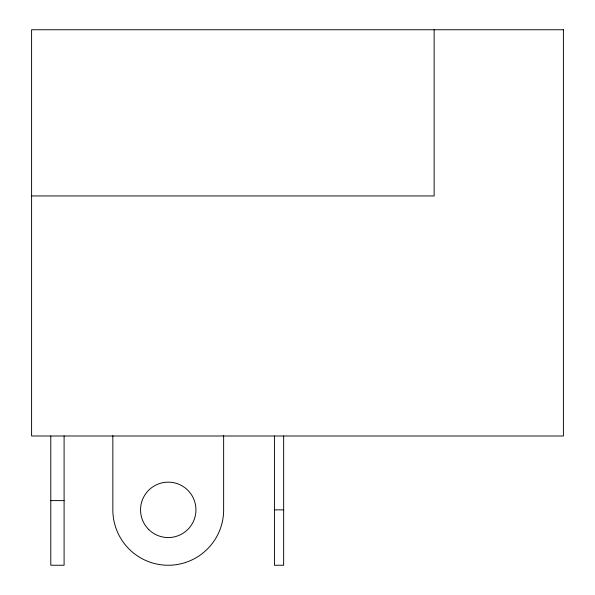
<?xml version="1.0" encoding="UTF-8"?>
<svg xmlns="http://www.w3.org/2000/svg" width="595" height="595" viewBox="0 0 595 595"><rect width="100%" height="100%" fill="white"/><g stroke="black" fill="none" stroke-linecap="round" stroke-linejoin="round"><path stroke-width="0.89" d="M31.595 195.941L434.142 195.941L434.142 29.75M50.798 500.618L64.096 500.618M274.421 509.856L283.651 509.856M283.651 435.994L283.651 565.25L274.421 565.25L274.421 435.994M223.638 435.622L223.638 509.856A55.395 55.395 0 0 1 168.244 565.25A55.395 55.395 0 0 1 112.842 509.856L112.842 435.622M64.096 435.994L64.096 565.25L50.798 565.25L50.798 435.994M563.405 29.75L31.595 29.75L31.595 435.994L563.405 435.994L563.405 29.75M148.653 529.438A27.697 27.697 0 0 0 194.996 517.025A27.697 27.697 0 0 0 161.074 483.095A27.697 27.697 0 0 0 148.653 529.438"/></g></svg>
